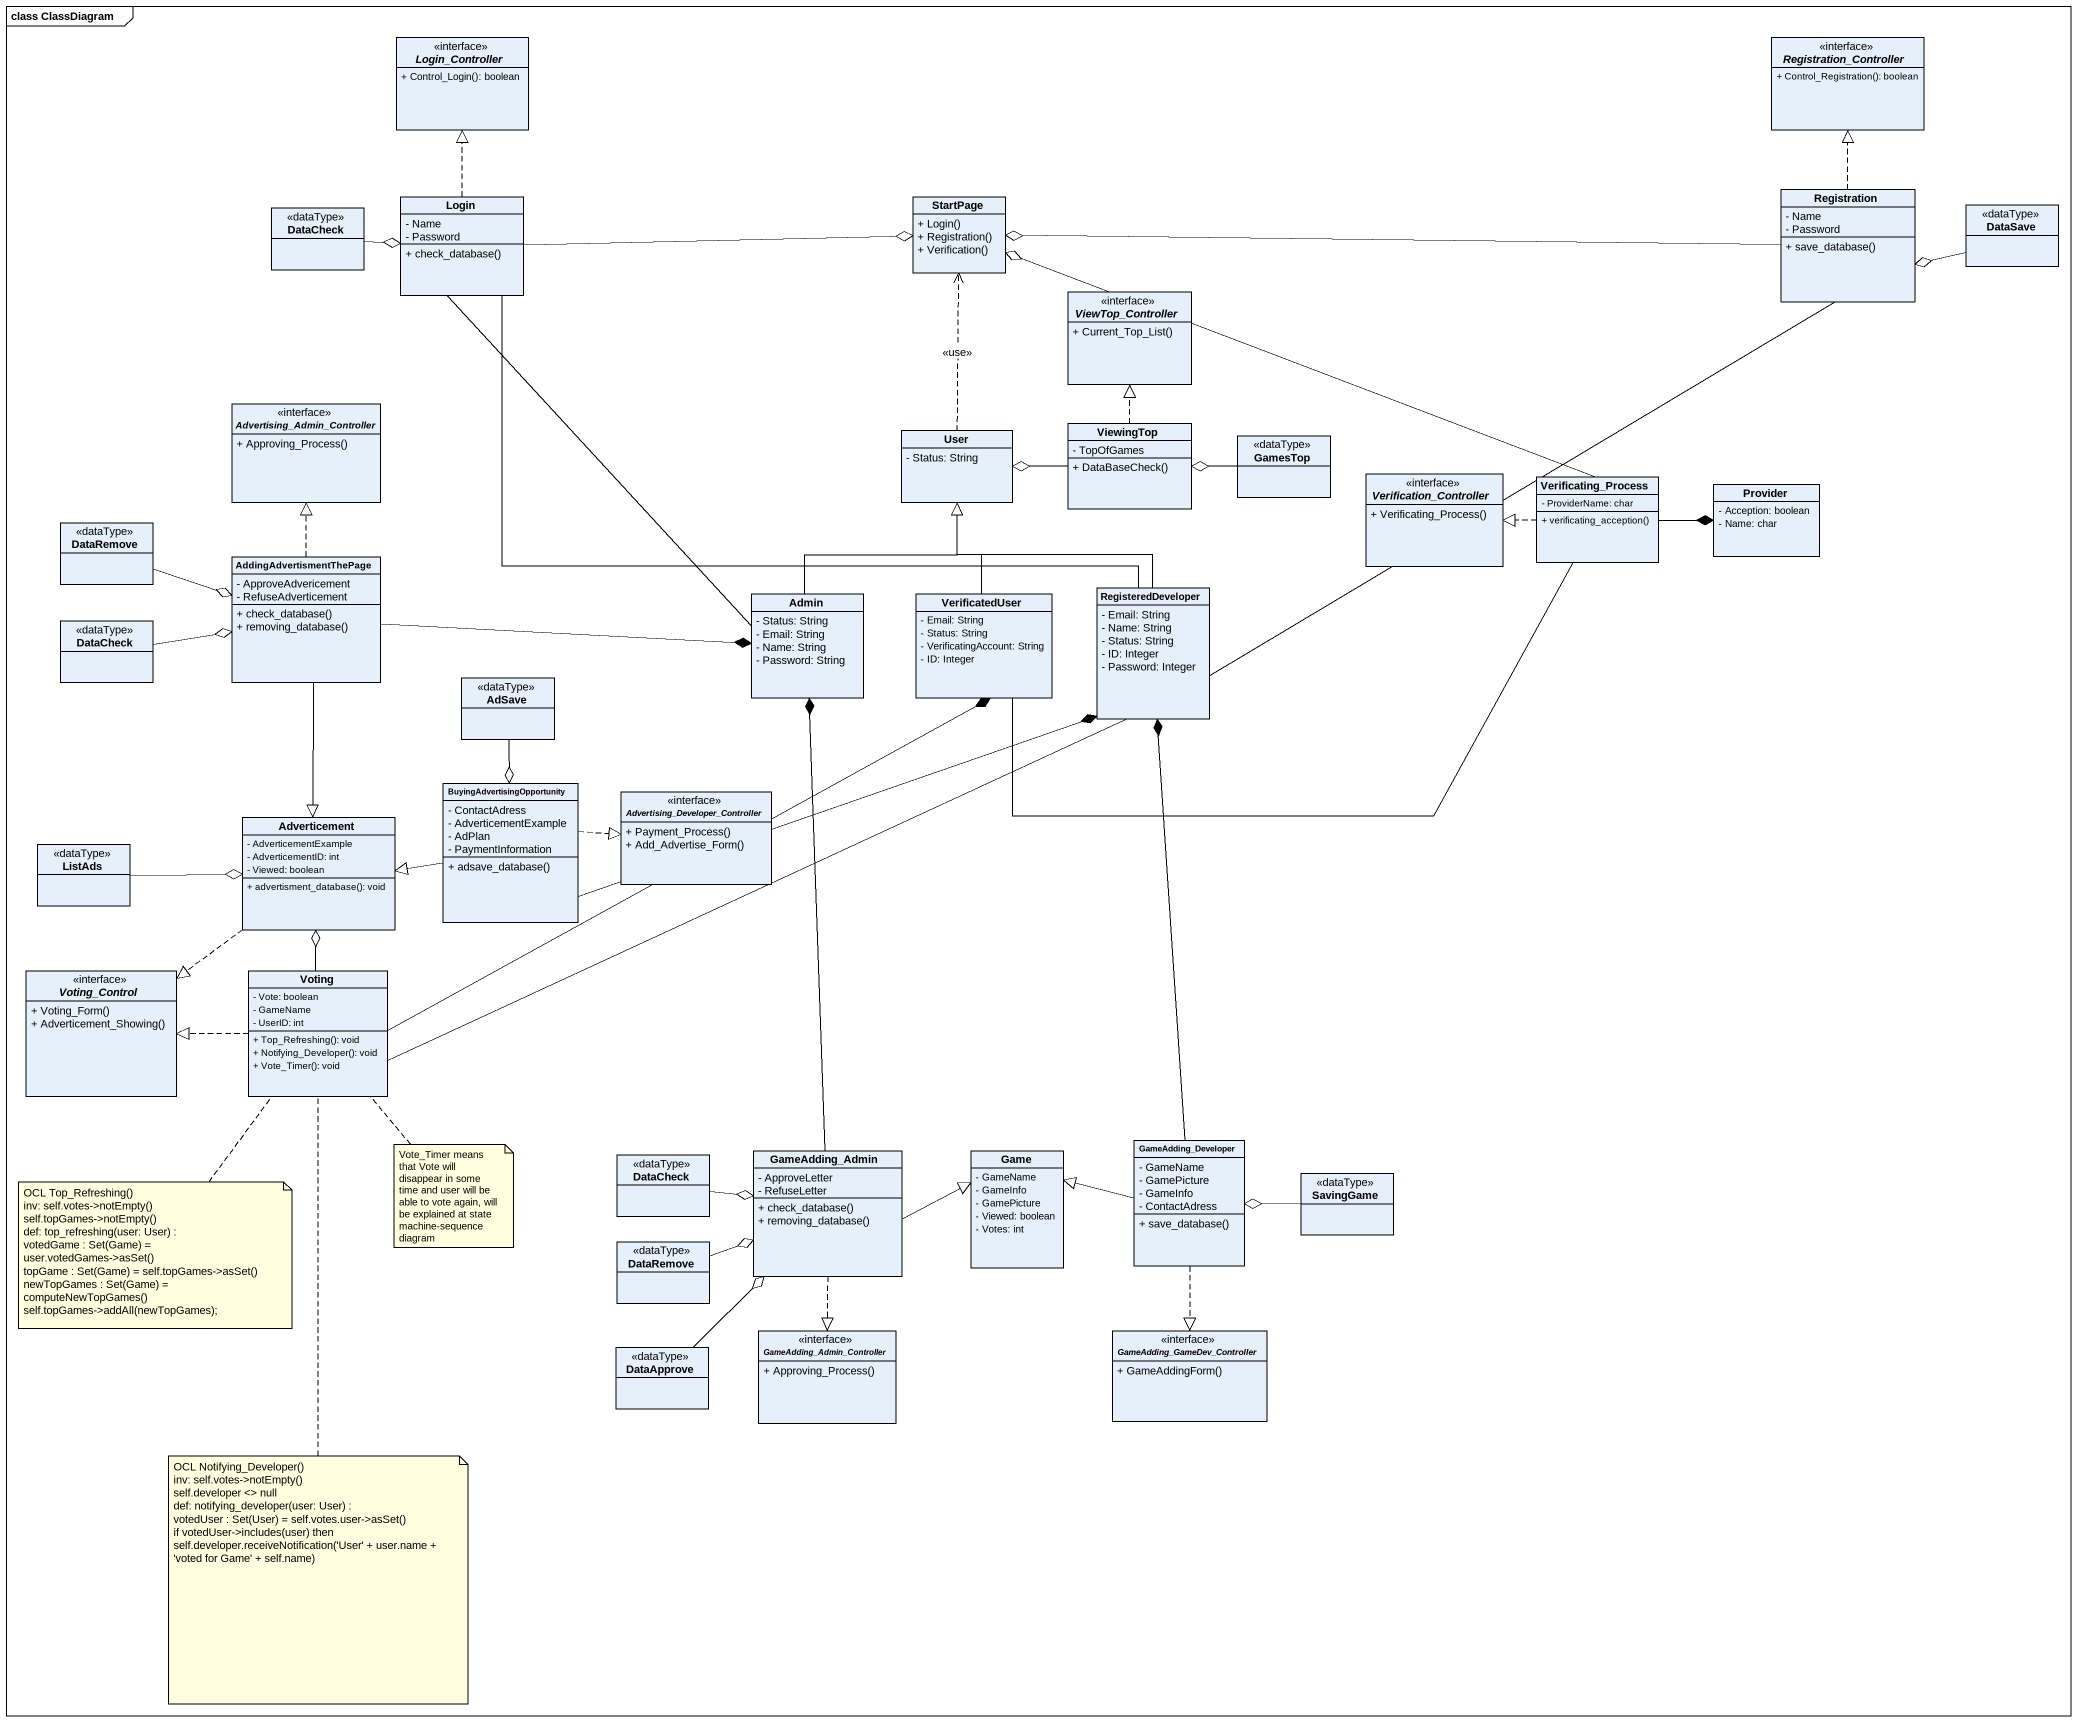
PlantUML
@startuml
mainframe class ClassDiagram
hide circle
hide empty members
skinparam classAttributeIconSize 0
interface Login_Controller {
  + Control_Login(): boolean
}
interface Registration_Controller {
  + Control_Registration(): boolean
}
class DataCheck <<dataType>>
class Login {
  - Name
  - Password
  + check_database()
}
class StartPage {
  + Login()
  + Registration()
  + Verification()
}
class Registration {
  - Name
  - Password
  + save_database()
}
class DataSave <<dataType>>
interface ViewTop_Controller {
  + Current_Top_List()
}
interface Advertising_Admin_Controller {
  + Approving_Process()
}
class User {
  - Status: String
}
class ViewingTop {
  - TopOfGames
  + DataBaseCheck()
}
class GamesTop <<dataType>>
interface Verification_Controller {
  + Verificating_Process()
}
class Verificating_Process {
  - ProviderName: char
  + verificating_acception()
}
class Provider {
  - Acception: boolean
  - Name: char
}
class DataRemove <<dataType>>
class AddingAdvertismentThePage {
  - ApproveAdvericement
  - RefuseAdverticement
  + check_database()
  + removing_database()
}
class Admin {
  - Status: String
  - Email: String
  - Name: String
  - Password: String
}
class VerificatedUser {
  - Email: String
  - Status: String
  - VerificatingAccount: String
  - ID: Integer
}
class RegisteredDeveloper {
  - Email: String
  - Name: String
  - Status: String
  - ID: Integer
  - Password: Integer
}
class "DataCheck" as DataCheck_2 <<dataType>>
class AdSave <<dataType>>
class BuyingAdvertisingOpportunity {
  - ContactAdress
  - AdverticementExample
  - AdPlan
  - PaymentInformation
  + adsave_database()
}
class Adverticement {
  - AdverticementExample
  - AdverticementID: int
  - Viewed: boolean
  + advertisment_database(): void
}
interface "Advertising_Developer_Controller" as Advertising_Developer {
  + Payment_Process()
  + Add_Advertise_Form()
}
class ListAds <<dataType>>
interface Voting_Control {
  + Voting_Form()
  + Adverticement_Showing()
}
class Voting {
  - Vote: boolean
  - GameName
  - UserID: int
  + Top_Refreshing(): void
  + Notifying_Developer(): void
  + Vote_Timer(): void
}
class "DataCheck" as DataCheck_3 <<dataType>>
class GameAdding_Admin {
  - ApproveLetter
  - RefuseLetter
  + check_database()
  + removing_database()
}
class Game {
  - GameName
  - GameInfo
  - GamePicture
  - Viewed: boolean
  - Votes: int
}
class GameAdding_Developer {
  - GameName
  - GamePicture
  - GameInfo
  - ContactAdress
  + save_database()
}
class SavingGame <<dataType>>
class "DataRemove" as DataRemove_2 <<dataType>>
interface GameAdding_Admin_Controller {
  + Approving_Process()
}
interface "GameAdding_GameDev_Controller" as GameAdding_GameDev {
  + GameAddingForm()
}
class DataApprove <<dataType>>
DataCheck -right-o Login
Login .up.|> Login_Controller
Login -right-o StartPage
Login -- Admin
Login -right- RegisteredDeveloper
Registration .up.|> Registration_Controller
Registration -left-o StartPage
Registration -left- RegisteredDeveloper
DataSave -left-o Registration
User .up.> StartPage : <<use>>
ViewingTop .up.|> ViewTop_Controller
ViewingTop -left-o User
GamesTop -left-o ViewingTop
Verificating_Process -left-o StartPage
Verificating_Process .left.|> Verification_Controller
Verificating_Process -right-* Provider
Verificating_Process -left- VerificatedUser
DataRemove -right-o AddingAdvertismentThePage
AddingAdvertismentThePage .up.|> Advertising_Admin_Controller
AddingAdvertismentThePage -right-* Admin
AddingAdvertismentThePage --|> Adverticement
Admin -up-|> User
VerificatedUser -up-|> User
RegisteredDeveloper -up-|> User
DataCheck_2 -right-o AddingAdvertismentThePage
AdSave --o BuyingAdvertisingOpportunity
BuyingAdvertisingOpportunity -right-* RegisteredDeveloper
BuyingAdvertisingOpportunity -left-|> Adverticement
BuyingAdvertisingOpportunity .right.|> Advertising_Developer
Adverticement ..|> Voting_Control
ListAds -right-o Adverticement
Voting -right-* VerificatedUser
Voting -right- RegisteredDeveloper
Voting -up-o Adverticement
Voting .left.|> Voting_Control
DataCheck_3 -right-o GameAdding_Admin
GameAdding_Admin -up-* Admin
GameAdding_Admin -right-|> Game
GameAdding_Admin ..|> GameAdding_Admin_Controller
GameAdding_Developer -up-* RegisteredDeveloper
GameAdding_Developer -left-|> Game
GameAdding_Developer ..|> GameAdding_GameDev
SavingGame -left-o GameAdding_Developer
DataRemove_2 -right-o GameAdding_Admin
DataApprove -up-o GameAdding_Admin
note bottom of Voting : Vote_Timer means that Vote will disappear in some time and user will be able to vote again, will be explained at state machine-sequence diagram
note bottom of Voting
  OCL Top_Refreshing()
  inv: self.votes->notEmpty()
  self.topGames->notEmpty()
  def: top_refreshing(user: User) :
  votedGame : Set(Game) = user.votedGames->asSet()
  topGame : Set(Game) = self.topGames->asSet()
  newTopGames : Set(Game) = computeNewTopGames()
  self.topGames->addAll(newTopGames);
end note
note bottom of Voting
  OCL Notifying_Developer()
  inv: self.votes->notEmpty()
  self.developer <> null
  def: notifying_developer(user: User) :
  votedUser : Set(User) = self.votes.user->asSet()
  if votedUser->includes(user) then
  self.developer.receiveNotification('User' + user.name + 'voted for Game' + self.name)
end note
@enduml
